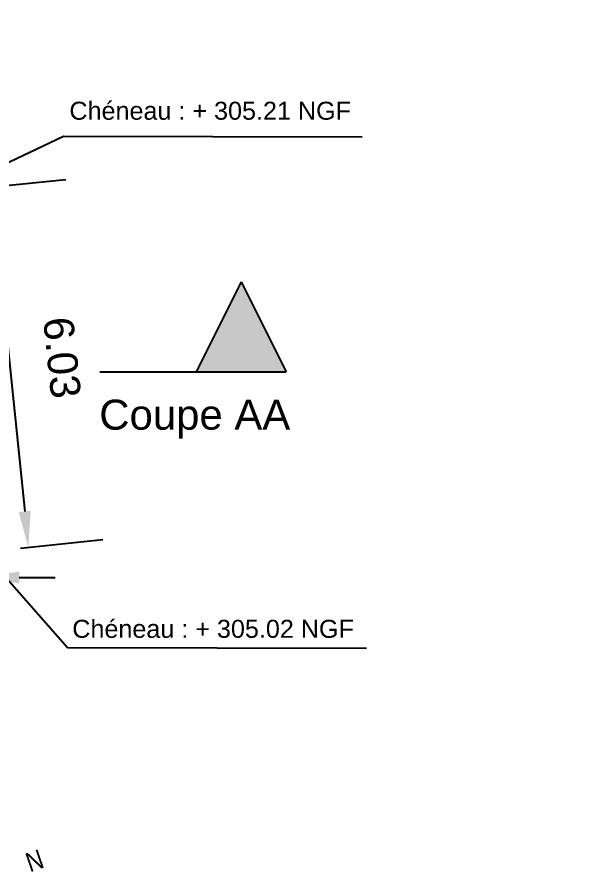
# Model space of a CAD drawing. Header units: millimetres. Extents: x 2330.9 to 2374, y 1703.3 to 1732.6.
# Drawn here: x 2364.57 to 2373.95, y 1713.08 to 1727.21 of the extents above; entities that cross this region are included whole.
import ezdxf
from ezdxf import colors
from ezdxf.entities.mleader import LeaderData, LeaderLine
from ezdxf.math import Vec2, Vec3

# ---------------------------------------------------------------- set-up
doc = ezdxf.new("R2010")
doc.units = ezdxf.units.MM
doc.layers.add('Cotations', color=1, linetype='Continuous')
doc.layers.add('Texte', color=7, linetype='Continuous')
doc.styles.get("Standard").update_dxf_attribs({"font": 'arial.ttf'})
doc.dimstyles.new('ISO-25', dxfattribs={"dimtxt": 2.5, "dimasz": 2.5, "dimexe": 1.25, "dimexo": 0.625, "dimtad": 1, "dimtxsty": 'Standard', "dimcen": 2.5, "dimadec": 0, "dimazin": 0, "dimtfac": 1, "dimtmove": 0, "dimatfit": 3, "dimfxl": 1, "dimarcsym": 0})

# ---------------------------------------------------------------- blocks, each defined once
blk = doc.blocks.new('*D17')
at = {"layer": 'Cotations', "color": 0, "lineweight": -2, "transparency": 16777216}
for p, q in [((2359.634, 1717.869), (2359.034, 1717.869)), ((2360.234, 1717.869), (2364.005, 1717.869)), ((2364.605, 1717.869), (2365.205, 1717.869)), ((2360.234, 1717.67), (2360.234, 1716.619)), ((2364.005, 1717.67), (2364.005, 1716.619))]:
    blk.add_line(p, q, dxfattribs=at)
at = {"layer": 'Cotations', "color": 0, "transparency": 16777216}
for points in [[(2359.634, 1717.969), (2359.634, 1717.769), (2360.234, 1717.869)], [(2364.605, 1717.969), (2364.605, 1717.769), (2364.005, 1717.869)]]:
    blk.add_solid(points, dxfattribs=at)
at = {"layer": 'Defpoints', "color": 0, "transparency": 16777216}
for p in [(2360.234, 1718.295), (2364.005, 1718.295), (2364.005, 1717.869)]:
    blk.add_point(p, dxfattribs=at)
at = {"layer": 'Cotations', "color": 0, "transparency": 16777216, "insert": (2362.832, 1717.214), "char_height": 0.5, "attachment_point": 5}
blk.add_mtext('3.77', dxfattribs=at)
blk = doc.blocks.new('*D18')
at = {"layer": 'Cotations', "color": 0, "lineweight": -2, "transparency": 16777216}
for p, q in [((2364.008, 1724.359), (2365.382, 1724.501)), ((2364.2, 1723.776), (2364.696, 1718.969)), ((2364.627, 1718.359), (2366.001, 1718.501))]:
    blk.add_line(p, q, dxfattribs=at)
at = {"layer": 'Cotations', "color": 0, "transparency": 16777216}
for points in [[(2364.299, 1723.786), (2364.1, 1723.765), (2364.138, 1724.372)], [(2364.795, 1718.98), (2364.596, 1718.959), (2364.757, 1718.372)]]:
    blk.add_solid(points, dxfattribs=at)
at = {"layer": 'Defpoints', "color": 0, "transparency": 16777216}
for p in [(2363.386, 1724.295), (2364.757, 1718.372), (2364.005, 1718.295)]:
    blk.add_point(p, dxfattribs=at)
at = {"layer": 'Cotations', "color": 0, "transparency": 16777216, "insert": (2365.317, 1721.532), "char_height": 0.5, "attachment_point": 5, "rotation": 275.8917}
blk.add_mtext('6.03', dxfattribs=at)

msp = doc.modelspace()

# ---------------------------------------------------------------- hatches: boundary and pattern name
at = {"layer": 'Texte', "true_color": 0x939598, "transparency": 33554508}
h = msp.add_hatch(dxfattribs=at)
h.set_pattern_fill('ANGLE', color=252)
h.set_pattern_definition([(0, (-9.616, 0), (0, 6.985), [5.08, -1.905]), (90, (-9.616, 0), (-6.985, 4e-16), [5.08, -1.905])])
h.paths.add_polyline_path([(2369.056, 1721.295), (2368.306, 1722.795), (2367.556, 1721.295)])
h = msp.add_hatch(color=252, dxfattribs=at)
h.dxf.hatch_style = 1
h.paths.add_polyline_path([(2368.306, 1722.795), (2367.556, 1721.295), (2369.056, 1721.295)])
h = msp.add_hatch(dxfattribs=at)
h.set_pattern_fill('ANGLE', color=252)
h.set_pattern_definition([(0, (41.503, 1e-08), (0, 6.985), [5.08, -1.905]), (90, (41.503, 1e-08), (-6.985, 4e-16), [5.08, -1.905])])
h.paths.add_polyline_path([(2373.203, 1722.795), (2372.453, 1721.295), (2373.953, 1721.295)])

# ---------------------------------------------------------------- linework, layer by layer
at = {"layer": 'Texte', "transparency": 33554636}
for p, q in [((2368.306, 1722.795), (2367.556, 1721.295)), ((2368.306, 1722.795), (2369.056, 1721.295)), ((2365.946, 1721.295), (2369.056, 1721.295))]:
    msp.add_line(p, q, dxfattribs=at)

# ---------------------------------------------------------------- texts
at = {"linetype": 'Continuous', "transparency": 33554636, "width": 0.85}
msp.add_text('N', height=0.32, rotation=19, dxfattribs=at).set_placement((2364.783, 1712.956))
at = {"layer": 'Texte', "transparency": 33554636, "attachment_point": 1}
for s, width, heights, insert, char_height in [('Chéneau : + 305.21 NGF', 5.40111, [0.63], (2365.441, 1725.795), 0.3), ('Coupe AA', 4.63344, [0.702], (2365.939, 1720.832), 0.5)]:
    msp.add_mtext_dynamic_manual_height_columns(s, width=width, gutter_width=12.5, heights=heights, dxfattribs=dict(at, insert=insert, char_height=char_height))
at = {"layer": 'Texte', "insert": (2365.489, 1717.164), "char_height": 0.3, "attachment_point": 1}
msp.add_mtext_dynamic_manual_height_columns('Chéneau : + 305.02 NGF', width=5.40111, gutter_width=12.5, heights=[0.63], dxfattribs=at)

# ---------------------------------------------------------------- dimensions: what is measured, and where the dimension line sits
at = {"layer": 'Cotations'}
dim = msp.add_linear_dim(base=(2364.757, 1718.372), p1=(2363.386, 1724.295), p2=(2364.005, 1718.295), angle=275.8917, dimstyle='ISO-25', override={"dimtxt": 0.5, "dimasz": 0.6, "dimdsep": 46}, dxfattribs=at)
dim.commit()
dim.dimension.update_dxf_attribs({"geometry": '*D18', "text_midpoint": (2364.441, 1721.442), "dimtype": 161})
dim = msp.add_linear_dim(base=(2364.005, 1717.869), p1=(2360.234, 1718.295), p2=(2364.005, 1718.295), dimstyle='ISO-25', override={"dimtxt": 0.5, "dimasz": 0.6, "dimzin": 0, "dimdsep": 46, "dimtmove": 2}, dxfattribs=at)
dim.commit()
dim.dimension.update_dxf_attribs({"geometry": '*D17', "text_midpoint": (2362.832, 1717.214), "dimtype": 160})

# ---------------------------------------------------------------- leaders
at = {"layer": 'Texte', "transparency": 33554636}
ml = msp.add_multileader_mtext('Standard', dxfattribs=at)
ml.set_content('', color=256)
ml.set_leader_properties()
ml.build(insert=Vec2(0, 0))
ml.multileader.update_dxf_attribs({"arrow_head_size": 0.6})
ctx = ml.context
ctx.base_point, ctx.arrow_head_size, ctx.plane_origin, ctx.plane_x_axis, ctx.plane_y_axis = Vec3(2370.321, 1725.212), 0.6, Vec3(2367.335, 1727.011), Vec3(0.999998, -0.002187), Vec3(0.002187, 0.999998)
notes = []
notes.append((ctx, [(0, (1, 1, 0), (2365.342, 1725.223), (0.999998, -0.002187), 4.979, [(0, [(2363.386, 1724.295)], 0, [])])]))
ctx.mtext.insert, ctx.mtext.text_direction, ctx.mtext.rotation, ctx.mtext.flow_direction = Vec3(2372.326, 1727.207), Vec3(0.999998, -0.002187), 6.280999, 5
at = {"layer": 'Texte'}
ml = msp.add_multileader_mtext('Standard', dxfattribs=at)
ml.set_content('', color=256)
ml.set_leader_properties()
ml.build(insert=Vec2(0, 0))
ml.multileader.update_dxf_attribs({"arrow_head_size": 0.6})
ctx = ml.context
ctx.base_point, ctx.arrow_head_size, ctx.plane_origin, ctx.plane_x_axis, ctx.plane_y_axis = Vec3(2370.391, 1716.689), 0.6, Vec3(2364.005, 1718.295), Vec3(0.999998, -0.002187), Vec3(0.002187, 0.999998)
notes.append((ctx, [(0, (1, 1, 0), (2365.412, 1716.7), (0.999998, -0.002187), 4.979, [(0, [(2364.005, 1718.295)], 0, [])])]))
ctx.mtext.insert, ctx.mtext.text_direction, ctx.mtext.rotation, ctx.mtext.flow_direction = Vec3(2372.396, 1718.685), Vec3(0.999998, -0.002187), 6.280999, 5
for ctx, leaders in notes:
    for number, flags, end, landing, length, lines in leaders:
        leader = LeaderData()
        leader.index, (leader.has_last_leader_line, leader.has_dogleg_vector, leader.attachment_direction) = number, flags
        leader.last_leader_point, leader.dogleg_vector, leader.dogleg_length = Vec3(end), Vec3(landing), length
        for number, points, colour, breaks in lines:
            line = LeaderLine()
            line.index, line.vertices, line.color, line.breaks = number, Vec3.list(points), colors.encode_raw_color(colour), breaks
            leader.lines.append(line)
        ctx.leaders.append(leader)

doc.saveas('drawing.dxf')
